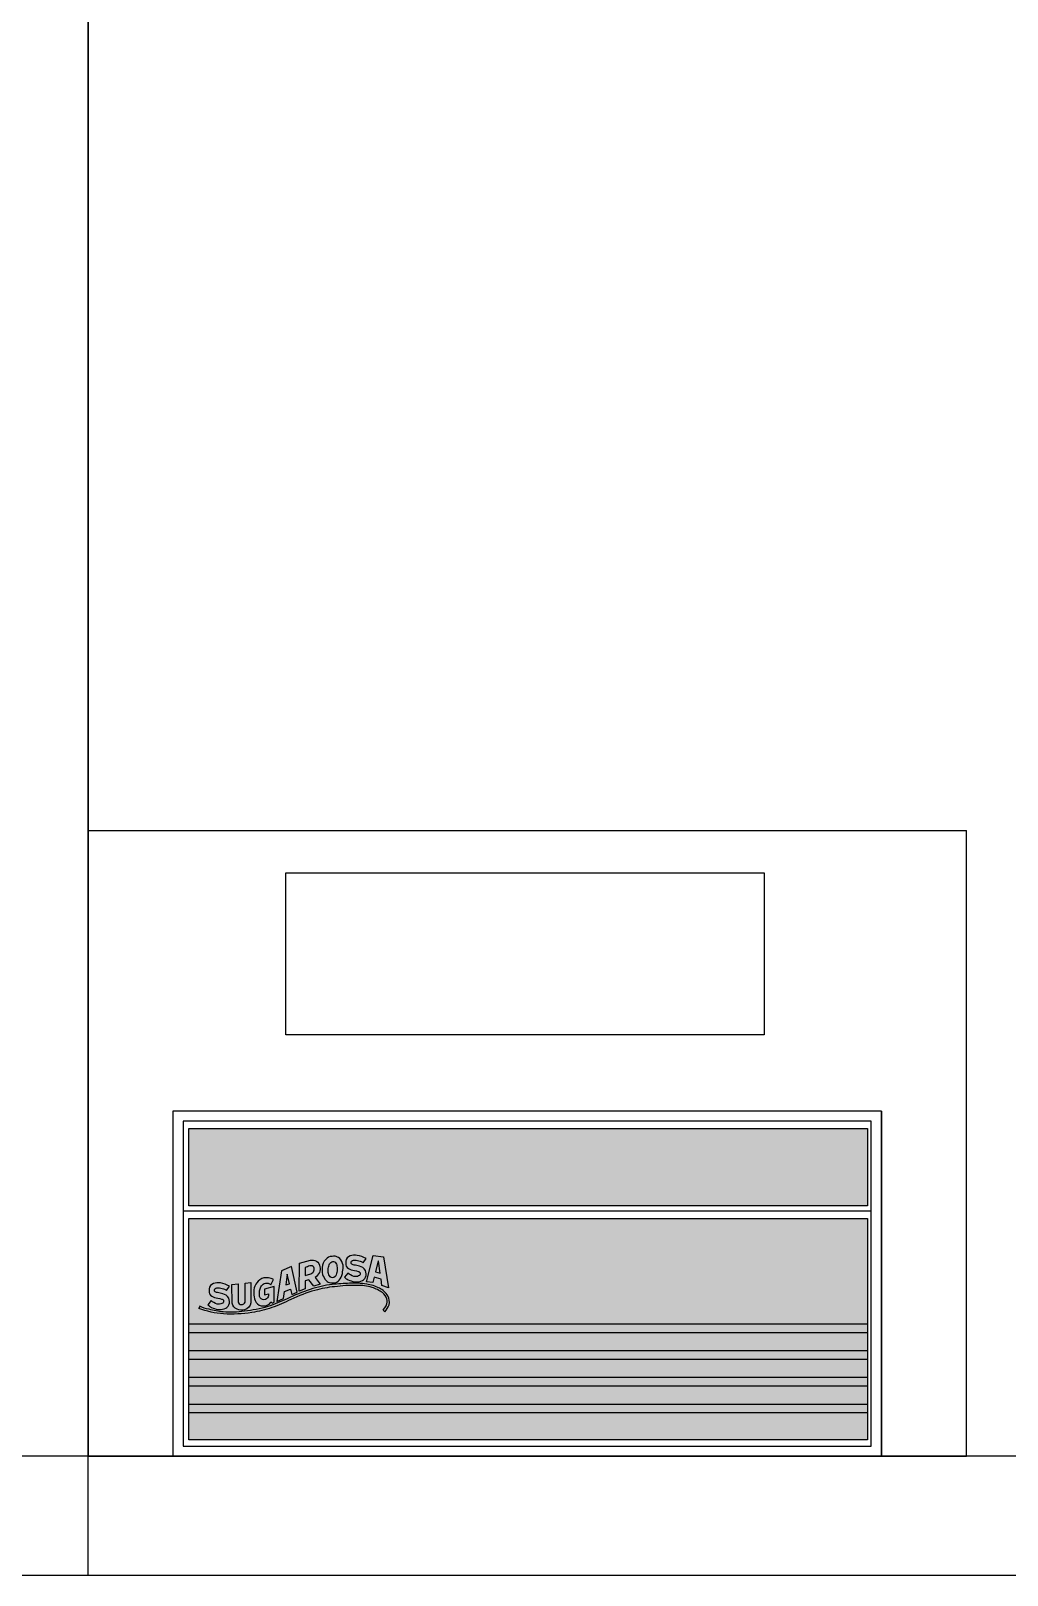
# Model space of a CAD drawing. Header units: millimetres. Extents: x 58411 to 366943, y -302717 to -95300.
# Drawn here: x 330867 to 336617, y -284015 to -274915 of the extents above; entities that cross this region are included whole.
import ezdxf

# ---------------------------------------------------------------- set-up
doc = ezdxf.new("R2010")
doc.units = ezdxf.units.MM
doc.header["$LTSCALE"] = 1000
for name, color, linetype in [('A-ABER', 7, 'Continuous'), ('a-Columnas', 12, 'Continuous'), ('A-Mur-Nuevo', 5, 'Continuous'), ('A-Muros Nuevos', 1, 'Continuous'), ('A-Murvis', 1, 'Continuous')]:
    doc.layers.add(name, color=color, linetype=linetype)
picture_1 = doc.add_image_def('image1.jpg', size_in_pixel=(697, 236))

msp = doc.modelspace()

# ---------------------------------------------------------------- hatches: boundary and pattern name
at = {"layer": 'A-ABER', "ltscale": 1000}
h = msp.add_hatch(color=253, dxfattribs=at)
h.set_gradient(color1=(186, 227, 225), tint=0.7900000214576721, name='SPHERICAL')
h.paths.add_polyline_path([(331797.5864822677, -283216.5297726291), (335794.4160775044, -283216.5297726291), (335794.4160775044, -281913.6941641863), (331797.5864822677, -281913.6941641863)])
h.paths.add_polyline_path([(335794.4160775044, -281382.9894046297), (331797.5864822677, -281382.9894046297), (331797.5864822677, -281838.0284306648), (335794.4160775044, -281838.0284306647)])
h = msp.add_hatch(color=253, dxfattribs=at)
h.set_gradient(color1=(186, 227, 225), tint=0.7900000214576721, name='SPHERICAL')
h.paths.add_polyline_path([(331797.5864822677, -283216.5297726291), (335794.4160775044, -283216.5297726291), (335794.4160775044, -281913.6941641863), (331797.5864822677, -281913.6941641863)])
h.paths.add_polyline_path([(335794.4160775044, -281382.9894046297), (331797.5864822677, -281382.9894046297), (331797.5864822677, -281838.0284306648), (335794.4160775044, -281838.0284306647)])
at = {"layer": 'a-Columnas', "ltscale": 500}
h = msp.add_hatch(color=256, dxfattribs=at)
h.set_gradient(color1=(204, 51, 0), color2=(204, 51, 0), one_color=1, tint=0.4000000059604645)
h.paths.add_polyline_path([(331797.5864822676, -282534.0521073811), (335794.4160775044, -282534.0521073811), (335794.4160775044, -282586.5503893233), (331797.5864822676, -282586.5503893233)])
h = msp.add_hatch(color=256, dxfattribs=at)
h.set_gradient(color1=(204, 51, 0), color2=(204, 51, 0), one_color=1, tint=0.4000000059604645)
h.paths.add_polyline_path([(331797.5864822676, -282691.5469532076), (335794.4160775044, -282691.5469532076), (335794.4160775044, -282744.0452351497), (331797.5864822676, -282744.0452351497)])
h = msp.add_hatch(color=256, dxfattribs=at)
h.set_gradient(color1=(204, 51, 0), color2=(204, 51, 0), one_color=1, tint=0.4000000059604645)
h.paths.add_polyline_path([(331797.5864822676, -282849.0417990341), (335794.4160775044, -282849.0417990341), (335794.4160775044, -282901.5400809762), (331797.5864822676, -282901.5400809762)])
h = msp.add_hatch(color=256, dxfattribs=at)
h.set_gradient(color1=(204, 51, 0), color2=(204, 51, 0), one_color=1, tint=0.4000000059604645)
h.paths.add_polyline_path([(331797.5864822676, -283006.5366448605), (335794.4160775044, -283006.5366448605), (335794.4160775044, -283059.0349268027), (331797.5864822676, -283059.0349268027)])
at = {"layer": 'A-Mur-Nuevo', "ltscale": 500}
h = msp.add_hatch(color=256, dxfattribs=at)
h.set_gradient(color1=(204, 51, 0), color2=(204, 51, 0), one_color=1, tint=0.4000000059604645)
h.paths.add_polyline_path([(332548.4316147314, -282164.1189169872, 0.2000951738387398), (332512.7991435486, -282159.3885603016), (332448.4767520139, -282176.7059228272), (332447.9199151509, -282341.7115520879), (332483.000841049, -282328.4058704808), (332482.4560119985, -282280.4299002127), (332503.8909748723, -282275.1430854141), (332533.6774730815, -282311.3163001454), (332570.7018329001, -282300.7425383412), (332540.3584978275, -282260.9520153574, 0.1350710594428944), (332566.2477485618, -282230.9003686979, 0.1148543181809063), (332569.6258107895, -282197.5390588416, 0.2139757585537897)])
h.paths.add_polyline_path([(332482.2573742871, -282201.2820956889), (332482.2573742871, -282248.9144606739), (332518.1273189005, -282237.8823538701, 0.2419369571968918), (332534.0694569258, -282221.0120987723, 0.006094039734749881), (332535.083678775, -282209.087582836, 0.295449620502136), (332524.3583929921, -282192.5797201028, 0.1291241623598102), (332509.5216213106, -282192.2770989052, -0.01459375706195397)], flags=16)
h = msp.add_hatch(color=256, dxfattribs=at)
h.set_gradient(color1=(204, 51, 0), color2=(204, 51, 0), one_color=1, tint=0.4000000059604645)
h.paths.add_polyline_path([(332603.4186443971, -282154.2043379229, 0.1693680229079324), (332582.4187846104, -282200.4250485037, 0.0773848063635974), (332585.2683270399, -282242.1655716833, 0.08814635266677859), (332605.3476282379, -282279.3627275139, 0.1165487479817337), (332632.6759847684, -282292.0617124516, 0.06644575356261626), (332659.4377353683, -282291.8620802942, 0.1504220080908402), (332688.8184102206, -282268.9173384415, 0.1208046845162852), (332702.8718247798, -282226.7760476481, 0.08495488983905655), (332705.5573008065, -282188.5180650416, 0.1335762549468935), (332685.7606920074, -282148.3797061595, 0.1383951500630846), (332658.0777997253, -282135.9278155941, 0.02086572219416033), (332637.9495087448, -282136.1721832145, 0.2066277860523435)])
h.paths.add_polyline_path([(332639.1915459291, -282168.2613503585, -0.2522036624443175), (332659.5321696901, -282171.16579994, -0.1767387204628875), (332669.4947871193, -282193.1571990856, -0.0837207301036997), (332669.0798052612, -282231.3308338004, -0.1531107749122445), (332658.2868170713, -282255.811685612, -0.5092481658029054), (332626.5399003356, -282253.1907030086, -0.1318974435841753), (332618.5124646744, -282230.4773071721, -0.008542010336838856), (332617.1529360758, -282214.1413151795, -0.09485482566009333), (332623.4173507858, -282186.5183060917, -0.1912682980483185)], flags=16)
h = msp.add_hatch(color=256, dxfattribs=at)
h.set_gradient(color1=(204, 51, 0), color2=(204, 51, 0), one_color=1, tint=0.4000000059604645)
h.paths.add_polyline_path([(332747.35181501, -282133.986756431, 0.3027137919883023), (332721.4153471151, -282164.2766396122, 0.1084396159257272), (332724.4915858526, -282194.3769383472, 0.2054928890297187), (332751.0573234761, -282214.6530888262, -0.0101879212996553), (332793.8890080955, -282224.9800192643, -0.8701478082646547), (332797.1547260436, -282251.9107939305, -0.1393719607253437), (332768.1711230921, -282254.3589980978, -0.08335055809726807), (332733.0641463462, -282234.3649781808), (332713.8776972385, -282259.6635285978, 0.04941607226026804), (332736.1847529332, -282274.8698141097, 0.05660259034609062), (332773.5243690761, -282286.043790457, 0.1341072142520733), (332810.6260669813, -282282.5138748476, 0.2197281804911424), (332837.9768109592, -282259.2555386389, 0.2032236867701951), (332837.160279711, -282219.2674988052, 0.224932575540734), (332801.6452408636, -282193.9689483882, 0.05865873030986608), (332770.2883650097, -282187.1657224329, -0.2207786641615899), (332753.4751888041, -282178.0552246812, -0.5228975120695551), (332767.7152332624, -282158.9131449119, -0.09224416390769907), (332798.7875850175, -282162.1416331808, -0.1413645484096335), (332824.9137356454, -282174.3829184304), (332840.8342632828, -282149.0843680134, 0.1129241975554986), (332788.9902276515, -282130.3144501802, 0.1380926578393379)])
h = msp.add_hatch(color=256, dxfattribs=at)
h.set_gradient(color1=(204, 51, 0), color2=(204, 51, 0), one_color=1, tint=0.4000000059604645)
h.paths.add_polyline_path([(332942.8070490626, -282138.2074561847), (332883.2250976651, -282131.7211297535), (332844.0641613158, -282286.0748630344), (332881.2291550057, -282291.0869522548), (332888.3082692635, -282259.5399153082), (332929.6027293106, -282270.4486889582), (332934.9120141235, -282307.8924103343), (332973.8468372581, -282321.4545729914)])
h = msp.add_hatch(color=256, dxfattribs=at)
h.set_gradient(color1=(204, 51, 0), color2=(204, 51, 0), one_color=1, tint=0.4000000059604645)
edge = h.paths.add_edge_path()
edge.add_arc((332224.8379766578, -282359.1512632051), 41.85013840019259, -30.634939656960626, 4.223381006275986, ccw=False)
edge.add_arc((332238.955564365, -282367.0021843721), 25.7061009369755, 174.6254149868787, 328.38727909766646, ccw=False)
edge.add_arc((332314.0103574655, -282355.4489105961), 101.0625318281104, 157.4271918397712, 185.191979039958, ccw=False)
edge.add_arc((332265.6846768268, -282342.0080501596), 51.64574871680566, 117.86328891996499, 150.6004817815798, ccw=False)
edge.add_arc((332256.0358609935, -282328.0125922165), 34.82021316048027, 61.59865623569988, 114.58829927552549, ccw=False)
edge.add_arc((332228.8896832766, -282362.0381138939), 78.04253809759778, 48.1302541794106, 55.940293330377585, ccw=False)
edge.add_line((332280.9783511856, -282303.9226389481), (332295.3720549392, -282272.4684111238))
edge.add_arc((332248.4232823907, -282364.231922667), 103.0763275177683, 62.90444790174782, 80.15079081432086)
edge.add_arc((332254.9903216505, -282332.2048590035), 70.40495628784552, 80.95797687701452, 102.9231411675521)
edge.add_arc((332255.1811665352, -282332.819099828), 71.04633689738006, 102.962367066078, 144.6800882837593)
edge.add_arc((332259.3708990196, -282340.3317505232), 78.89543140613529, 141.9865539154038, 174.3930617043258)
edge.add_arc((332314.1596268137, -282350.6386085432), 134.5184798918716, 172.3036132587119, 190.205453135469)
edge.add_arc((332241.7631705292, -282372.1020875562), 60.04057864598639, 182.2625197825885, 227.3464108535328)
edge.add_arc((332237.9032974635, -282367.6814722338), 60.95629580438198, 232.8385211868564, 280.5099442614905)
edge.add_arc((332236.8244104984, -282375.5357726651), 53.48871040939625, 283.1818447171231, 324.9325820639917)
edge.add_arc((332282.0974317766, -282404.5701485195), 2.260800849633237, 228.6448988027101, 330.3557573090815)
edge.add_arc((332401.9066189617, -282341.5989342627), 134.1444509497082, 208.5394895243123, 211.4429375411254)
edge.add_line((332287.4599241314, -282411.5752714277), (332300.3713753726, -282406.2166683763))
edge.add_line((332300.3713753726, -282406.2166683763), (332300.3713753726, -282314.5026144685))
edge.add_line((332300.3713753726, -282314.5026144685), (332243.4881289478, -282330.1824644757))
edge.add_line((332243.4881289478, -282330.1824644757), (332243.4881289478, -282363.0215577635))
edge.add_line((332243.4881289478, -282363.0215577635), (332266.5744713198, -282356.0692026203))
h = msp.add_hatch(color=256, dxfattribs=at)
h.set_gradient(color1=(204, 51, 0), color2=(204, 51, 0), one_color=1, tint=0.4000000059604645)
h.paths.add_polyline_path([(332315.1159514768, -282402.1006763503), (332354.8021787417, -282385.0996845219), (332360.6896702533, -282343.4693727277), (332395.7966469988, -282329.5198443609), (332404.0826481714, -282361.3421357127), (332435.4826707411, -282346.3028272968), (332401.2842172985, -282195.7386676334), (332343.4995708496, -282221.8939176401)])
h.paths.add_polyline_path([(332389.0812269934, -282297.2620640511), (332368.0299035521, -282304.55670241), (332376.0559858512, -282238.3451139802)], flags=16)
h = msp.add_hatch(color=256, dxfattribs=at)
h.set_gradient(color1=(0, 0, 255), color2=(0, 0, 204), one_color=1, tint=0.4000000059604645)
h.paths.add_polyline_path([(332002.1823858651, -282475.1815141805, 0.05119592298889383), (332167.9707927888, -282467.9622336559, 0.0341363885104979), (332285.8535230507, -282437.9647917538, 0.04194026179047752), (332398.5651601022, -282389.665576039, -0.03632436345323957), (332539.7058019866, -282336.4802641146, -0.04257669114453496), (332656.0030939567, -282314.9630904979, -0.03683354042811855), (332787.1448914534, -282307.4266460357, -0.0903437685946474), (332876.7921665374, -282319.6307811954, -0.07412303505830851), (332934.8471378735, -282348.1245570824, -0.1805144337072973), (332962.4386013208, -282386.2330927908, -0.178053907584325), (332959.9995907336, -282426.7939843719), (332941.4015244367, -282453.2903277337), (332951.9736909906, -282463.1374813674, 0.09438362969427119), (332976.4822468127, -282421.5874190563, 0.191429138330148), (332969.0284481011, -282369.4116376975, 0.1619697671540562), (332919.2713295729, -282323.2396282169, 0.06720045252451223), (332844.763870795, -282299.4311798179, 0.04826903821768623), (332743.7342071, -282294.8502167337, 0.01476293644775783), (332641.85565212, -282301.8152637227, 0.0498848058765437), (332512.1989564472, -282330.8688818014, 0.02705770078178144), (332375.8447507264, -282385.9431634389, -0.03264154362644987), (332262.2972478129, -282432.1145118859, -0.04060595216463691), (332124.7725856593, -282459.7582774299, -0.05775746717316268), (331999.3815127255, -282463.1555936889, -0.0569007363586997), (331916.0238891114, -282447.6210388744, -0.06350673909022612), (331860.9228869886, -282430.2035958565), (331856.1348226459, -282442.4759496868, 0.07472412983475264)])
h = msp.add_hatch(color=256, dxfattribs=at)
h.set_gradient(color1=(204, 51, 0), color2=(204, 51, 0), one_color=1, tint=0.4000000059604645)
edge = h.paths.add_edge_path()
edge.add_line((332019.9173143196, -282337.2350323178), (332035.8378419573, -282311.9364819009))
edge.add_arc((331968.8914763938, -282415.8640992723), 123.6234828609472, 57.21184837372745, 82.98299463448551)
edge.add_arc((331969.6960852194, -282368.9465208496), 77.11696751501037, 79.31536791587577, 110.7649701193967)
edge.add_arc((331952.1101501349, -282331.4409391424), 35.95077802078936, 105.7438088397576, 173.1109599282243)
edge.add_arc((331986.5351762776, -282335.1702447356), 70.57587522533623, 173.4574482273713, 198.2132442388317)
edge.add_arc((331956.4040854677, -282336.4123610556), 42.37455694951065, 209.4230686723612, 259.2204847753142)
edge.add_arc((331714.0919208112, -283433.6003962738), 1081.270856984856, 75.2770123077068, 77.4806228051221, ccw=False)
edge.add_arc((331988.6464705737, -282401.5253714477), 13.69544990908006, -75.14205397519709, 88.9703019239339, ccw=False)
edge.add_arc((331973.3603126237, -282365.007226111), 53.18827285132688, 258.9596024359523, 290.69686277114397, ccw=False)
edge.add_arc((332005.1742494046, -282302.6464833552), 122.0205561983173, 230.8085082873865, 249.8669954448036, ccw=False)
edge.add_line((331928.0677250207, -282397.2170920684), (331908.8812759127, -282422.5156424853))
edge.add_arc((331996.7768021452, -282317.5411257727), 136.9133765953539, 230.060445224811, 241.3765696079735)
edge.add_arc((331999.0527812097, -282278.9172104872), 172.6977759647223, 246.8607866596659, 259.3489009067162)
edge.add_arc((331980.6167450586, -282379.2106009861), 70.72609507471455, 259.0097735582617, 290.7112631008866)
edge.add_arc((331994.1200223942, -282404.1204133784), 42.8213604890236, 285.5918187620486, 335.1620689926867)
edge.add_arc((331985.4116038437, -282403.0766215068), 51.23445640563933, 338.1949390474901, 384.1446251810975)
edge.add_arc((331987.7110295865, -282406.9461981119), 50.91574738540542, 29.18304458031017, 79.8898703777612)
edge.add_arc((331952.0752066632, -282486.6007399934), 137.2208865778624, 71.04465685568849, 84.47286021263058)
edge.add_arc((331966.6988296344, -282327.3520875645), 22.70937019702772, 216.648285479718, 266.4481498726874, ccw=False)
edge.add_arc((331962.2483803954, -282336.2830164996), 14.52537760187057, 88.14404438575968, 198.5638686977316, ccw=False)
edge.add_arc((331969.5795958641, -282406.875185075), 85.38600533299439, 73.52754929037383, 94.60869640936409, ccw=False)
edge.add_arc((331985.6384244169, -282376.394567088), 52.04336130946191, 48.80222936325151, 80.98733305201489, ccw=False)
h = msp.add_hatch(color=256, dxfattribs=at)
h.set_gradient(color1=(204, 51, 0), color2=(204, 51, 0), one_color=1, tint=0.4000000059604645)
edge = h.paths.add_edge_path()
edge.add_line((332051.0427853807, -282301.650534141), (332087.1582148517, -282298.4885458557))
edge.add_line((332087.1582148517, -282298.4885458557), (332087.6853374671, -282403.6254165306))
edge.add_arc((332108.2521160092, -282399.5127692362), 20.97394210370445, 191.3080348376169, 342.74703163375)
edge.add_line((332128.2823267793, -282405.7334527898), (332128.2823267793, -282294.535961344))
edge.add_line((332128.2823267793, -282294.535961344), (332162.2888587448, -282289.7930450195))
edge.add_line((332162.2888587448, -282289.7930450195), (332162.2888587448, -282409.7516118379))
edge.add_arc((332115.345501465, -282405.3010519987), 47.15385748359503, 282.9517821578408, 354.5841457112125, ccw=False)
edge.add_arc((332109.0400567497, -282365.3153750797), 87.58082106753625, 251.2138442280233, 281.1085691049941, ccw=False)
edge.add_arc((332101.336537421, -282401.4452895551), 51.07971627664433, 192.6714179134369, 246.3375254887982, ccw=False)
edge.add_line((332051.5009139548, -282412.6501121167), (332051.0427853807, -282301.650534141))

# ---------------------------------------------------------------- linework, layer by layer
at = {"ltscale": 500}
for points in [[(331797.5864822676, -281382.9894046297), (335794.4160775044, -281382.9894046297), (335794.4160775044, -281838.0284306648), (331797.5864822676, -281838.0284306648)], [(331797.5864822676, -281913.6941641863), (335794.4160775044, -281913.6941641863), (335794.4160775044, -283216.5297726291), (331797.5864822676, -283216.5297726291)]]:
    msp.add_lwpolyline(points, close=True, dxfattribs=at)
for points in [[(332941.4015244367, -282453.2903277338), (332951.9736909906, -282463.1374813674, 0.09438362969427119), (332976.4822468127, -282421.5874190563, 0.1914291383301479), (332969.0284481011, -282369.4116376975, 0.1619697671540562), (332919.2713295729, -282323.2396282169, 0.06720045252451223), (332844.763870795, -282299.4311798179, 0.04826903821768623), (332743.7342071, -282294.8502167337, 0.01476293644775783), (332641.85565212, -282301.8152637227, 0.0498848058765437), (332512.1989564472, -282330.8688818014, 0.02705770078178144), (332375.8447507264, -282385.9431634389, -0.03264154362644987), (332262.2972478129, -282432.1145118859, -0.04060595216463691), (332124.7725856593, -282459.7582774299, -0.05775746717316266), (331999.3815127255, -282463.1555936889, -0.0569007363586997), (331916.0238891114, -282447.6210388744, -0.06350673909022612), (331860.9228869886, -282430.2035958565), (331856.1348226459, -282442.4759496868)], [(332941.4015244367, -282453.2903277338), (332959.9995907336, -282426.7939843719, 0.1780539075838164), (332962.4386013208, -282386.2330927909, 0.1676622435450371), (332937.5948443606, -282350.0527388963, 0.0779715711132071), (332876.7921665362, -282319.630781195, 0.09034376859341116), (332787.1448914537, -282307.4266460357, 0.03683354042814305), (332656.0030939567, -282314.9630904979, 0.04257669114433952), (332539.7058019871, -282336.4802641144, 0.03632436345348911), (332398.5651601015, -282389.6655760393, -0.04194026179084495), (332285.8535230493, -282437.9647917544, -0.03413638851007035), (332167.9707927885, -282467.9622336559, -0.05119592298883956), (332002.1823858654, -282475.1815141805, -0.07472412983479568), (331856.1348226459, -282442.4759496868, 89.5933850216572)]]:
    msp.add_lwpolyline(points, format="xyb", dxfattribs=at)
at = {"layer": 'a-Columnas', "ltscale": 500}
msp.add_line((314765.4824481194, -284014.5951429044), (357648.8917460926, -284014.5951429046), dxfattribs=at)
for points in [[(331797.5864822676, -281382.9894046297), (335794.4160775044, -281382.9894046297), (335794.4160775044, -281838.0284306648), (331797.5864822676, -281838.0284306648)], [(331797.5864822676, -281382.9894046297), (335794.4160775044, -281382.9894046297), (335794.4160775044, -281838.0284306648), (331797.5864822676, -281838.0284306648)], [(331797.5864822676, -281913.6941641863), (335794.4160775044, -281913.6941641863), (335794.4160775044, -283216.5297726291), (331797.5864822676, -283216.5297726291)], [(331797.5864822676, -281913.6941641863), (335794.4160775044, -281913.6941641863), (335794.4160775044, -283216.5297726291), (331797.5864822676, -283216.5297726291)], [(331797.5864822676, -282534.0521073811), (335794.4160775044, -282534.0521073811), (335794.4160775044, -282586.5503893233), (331797.5864822676, -282586.5503893233)], [(331797.5864822676, -282691.5469532076), (335794.4160775044, -282691.5469532076), (335794.4160775044, -282744.0452351497), (331797.5864822676, -282744.0452351497)], [(331797.5864822676, -282849.0417990341), (335794.4160775044, -282849.0417990341), (335794.4160775044, -282901.5400809762), (331797.5864822676, -282901.5400809762)], [(331797.5864822676, -283006.5366448605), (335794.4160775044, -283006.5366448605), (335794.4160775044, -283059.0349268027), (331797.5864822676, -283059.0349268027)]]:
    msp.add_lwpolyline(points, close=True, dxfattribs=at)
at = {"layer": 'A-Mur-Nuevo', "color": 0, "ltscale": 500}
for points in [[(332582.2873367132, -282202.0590746225, 0.07435335581553099), (332585.2683270399, -282242.1655716833, 0.08814635266677859), (332605.3476282379, -282279.3627275139, 0.1165487479817337), (332632.6759847684, -282292.0617124516, 0.06644575356261624), (332659.4377353683, -282291.8620802942, 0.1504220080908402), (332688.8184102206, -282268.9173384415, 0.1208046845162852), (332702.8718247798, -282226.7760476481, 0.08495488983905657), (332705.5573008065, -282188.5180650416, 0.1335762549468935), (332685.7606920074, -282148.3797061595, 0.1383951500630846), (332658.0777997253, -282135.9278155941, 0.01832435965785432), (332640.3984328439, -282136.0526187443, 0.8186948287990656)], [(332640.3984328439, -282136.0526187443, 0.2196684449086226), (332603.4186443971, -282154.2043379229, 0.1748420642440748), (332582.2873367132, -282202.0590746225, -0.9262600389808355)], [(332617.1529360758, -282214.1413151795, -0.09485482566009334), (332623.4173507858, -282186.5183060917, -0.1912682980483185), (332639.1915459291, -282168.2613503585, -0.2522036624443175), (332659.5321696901, -282171.16579994, -0.1767387204628875), (332669.4947871193, -282193.1571990856, -0.0837207301036997), (332669.0798052612, -282231.3308338004, -0.1531107749122445), (332658.2868170713, -282255.811685612, -0.4499267525335344), (332628.8137431198, -282256.2266825275, -0.1527299453788235), (332618.5124646744, -282230.4773071721, -0.008542010336838856), (332617.1529360758, -282214.1413151795, 0.1431898527875635)]]:
    msp.add_lwpolyline(points, format="xyb", dxfattribs=at)
for points in [[(332883.2250976651, -282131.7211297535), (332942.8070490626, -282138.2074561847), (332973.8468372582, -282321.4545729914), (332934.9120141235, -282307.8924103343), (332929.6027293105, -282270.4486889582), (332888.3082692635, -282259.5399153082), (332881.2291550057, -282291.0869522548), (332844.0641613158, -282286.0748630344), (332883.2250976651, -282131.7211297535)], [(332911.9579612105, -282163.2951368723), (332896.680563868, -282227.6720126357), (332923.3165377202, -282234.9997026763), (332913.7862015401, -282164.1649249281), (332911.9579612105, -282163.2951368723)]]:
    msp.add_lwpolyline(points, dxfattribs=at)
at = {"layer": 'A-Muros Nuevos', "color": 0, "ltscale": 500}
for points in [[(332447.9199151509, -282341.7115520879), (332448.4767520139, -282176.7059228273), (332512.7991435486, -282159.3885603016, -0.2000951738387398), (332548.4316147314, -282164.1189169872, -0.2139757585407383), (332569.6258107892, -282197.5390588393, -0.1148543181891122), (332566.2477485619, -282230.9003686979, -0.1350710594430286), (332540.3584978275, -282260.9520153574), (332570.7018329001, -282300.7425383412), (332533.6774730815, -282311.3163001454), (332503.8909748723, -282275.1430854141), (332482.4560119985, -282280.4299002127), (332483.000841049, -282328.4058704808), (332447.9199151509, -282341.7115520879)], [(332824.9137356454, -282174.3829184304), (332840.8342632828, -282149.0843680134, 0.1129241975554986), (332788.9902276515, -282130.3144501802, 0.1380926578393379), (332747.35181501, -282133.986756431, 0.3027137919883022), (332721.4153471151, -282164.2766396122, 0.1084396159257271), (332724.4915858526, -282194.3769383472, 0.2207674607996175), (332753.4751888041, -282215.1870703887, -0.009615360966347283), (332793.8890080955, -282224.9800192643, -0.8701478082646547), (332797.1547260436, -282251.9107939305, -0.1393719607253437), (332768.1711230921, -282254.3589980978, -0.08335055809726806), (332733.0641463462, -282234.3649781808), (332713.8776972385, -282259.6635285978, 0.04941607226026802), (332736.1847529332, -282274.8698141097, 0.05454367075755411), (332772.1298342852, -282285.7874456103, 0.1392128528850016), (332810.6260669813, -282282.5138748476, 0.2197281804911423), (332837.9768109592, -282259.2555386389, 0.2032236867701951), (332837.160279711, -282219.2674988052, 0.224932575540734), (332801.6452408636, -282193.9689483882, 0.05865873030986608), (332770.2883650097, -282187.1657224329, -0.2207786641615899), (332753.4751888041, -282178.0552246812, -0.5228975120695554), (332767.7152332624, -282158.9131449119, -0.09224416390769906), (332798.7875850175, -282162.1416331808, -0.1413645484096335), (332824.9137356454, -282174.3829184304, 0.02182729587742038)], [(332482.2573742871, -282201.2820956889), (332482.2573742871, -282248.9144606739), (332516.1599063852, -282238.4874483366, 0.2635065303723653), (332534.0694569258, -282221.0120987723, 0.004672954183042503), (332534.8731662726, -282211.870400233, 0.3378795866943998), (332524.3583929921, -282192.5797201028, 0.1291241623598102), (332509.5216213106, -282192.2770989052, -0.01459375706195397), (332482.2573742871, -282201.2820956889, 0.6126136637065636)], [(332019.9173143196, -282337.2350323178), (332035.8378419573, -282311.9364819009, 0.1129241975554986), (331983.9938063258, -282293.1665640677, 0.1380926578393379), (331942.3553936847, -282296.8388703185, 0.3027137919883022), (331916.4189257894, -282327.1287534997, 0.1084396159257271), (331919.4951645269, -282357.2290522347, 0.2207674607996175), (331948.4787674786, -282378.0391842761, -0.009615360966347283), (331988.89258677, -282387.8321331518, -0.8701478082646547), (331992.1583047179, -282414.762907818, -0.1393719607253437), (331963.1747017663, -282417.2111119852, -0.08335055809726806), (331928.0677250207, -282397.2170920684), (331908.8812759127, -282422.5156424853, 0.04941607226026802), (331931.188331608, -282437.7219279972, 0.05454367075755411), (331967.1334129595, -282448.6395594978, 0.1392128528850016), (332005.6296456561, -282445.3659887351, 0.2197281804911423), (332032.9803896334, -282422.1076525263, 0.2032236867701951), (332032.1638583855, -282382.1196126927, 0.224932575540734), (331996.6488195381, -282356.8210622757, 0.05865873030986608), (331965.2919436842, -282350.0178363204, -0.2207786641615899), (331948.4787674786, -282340.9073385686, -0.5228975120695554), (331962.7188119369, -282321.7652587994, -0.09224416390769906), (331993.791163692, -282324.9937470683, -0.1413645484096335), (332019.9173143196, -282337.2350323178, 0.02182729587742038)], [(332051.0427853807, -282301.650534141), (332087.1582148517, -282298.4885458557), (332087.6853374671, -282403.6254165306, 0.7773511267993511), (332128.2823267793, -282405.7334527898), (332128.2823267793, -282294.535961344), (332162.2888587448, -282289.7930450195), (332162.2888587448, -282409.7516118379, -0.3231471508717386), (332125.9141419332, -282451.2552695879, -0.1311852148158963), (332080.8357963017, -282448.230511885, -0.2385384447960409), (332051.5009139548, -282412.6501121167), (332051.0427853807, -282301.650534141)]]:
    msp.add_lwpolyline(points, format="xyb", dxfattribs=at)
msp.add_lwpolyline([(332266.5744713198, -282356.0692026203, -0.1532819436343959), (332260.847151815, -282380.4766796985, -0.7937408185390421), (332213.3624774532, -282364.5943787923, -0.1217429096600135), (332220.6899740747, -282316.6553366012, -0.1438224738124711), (332241.5473408166, -282296.349837636, -0.2354210476010853), (332272.5979156913, -282297.3834298262, -0.03409092199238618), (332280.9783511856, -282303.9226389481), (332295.3720549392, -282272.4684111238, 0.07539373310467638), (332266.0550825498, -282262.6748012146, 0.09613564170946413), (332239.2446901333, -282263.5831936345, 0.1840653528246151), (332197.2118513805, -282291.7442841006, 0.1423500465667787), (332180.8529368266, -282332.623397273, 0.0782707640890525), (332181.7693974969, -282374.4723789933, 0.1992929218937669), (332201.0818268748, -282416.259752379, 0.2110585554364946), (332249.0221023192, -282427.6151203521, 0.1842142975771795), (332280.6036667321, -282406.267171346, 0.4754278202808669), (332284.0623237686, -282405.6883702959, 0.01266935968746557), (332287.4599241314, -282411.5752714277), (332300.3713753726, -282406.2166683763), (332300.3713753726, -282314.5026144685), (332243.4881289478, -282330.1824644757), (332243.4881289478, -282363.0215577635)], format="xyb", close=True, dxfattribs=at)
for points in [[(332315.1159514769, -282402.1006763503), (332354.8021787417, -282385.0996845219), (332360.6896702533, -282343.4693727277), (332395.7966469987, -282329.5198443609), (332404.0826481713, -282361.3421357127), (332435.4826707412, -282346.3028272968), (332401.2842172985, -282195.7386676334), (332343.4995708496, -282221.8939176401), (332315.1159514769, -282402.1006763503)], [(332368.029903552, -282304.5567024099), (332389.0812269934, -282297.2620640511), (332376.7325147605, -282241.4052507974), (332375.6440777928, -282241.7431711911), (332368.029903552, -282304.5567024099)]]:
    msp.add_lwpolyline(points, dxfattribs=at)
at = {"layer": 'A-Murvis'}
msp.add_line((331203.3038708416, -283314.5951429043), (336377.0262211957, -283314.5951429043), dxfattribs=at)
for points in [[(331203.3038708416, -273764.5951429043), (331203.3038708416, -273764.5951429043), (331203.3038708416, -283314.5951429043)], [(331203.3038708416, -284014.5951429045), (331203.3038708416, -273764.5951429043)], [(331203.3038708416, -279625.980399675), (336377.0262211957, -279625.980399675)], [(336377.0262211957, -283314.5951429043), (336377.0262211957, -279625.980399675)], [(335877.0262211957, -281279.9501087535), (335877.0262211957, -283314.5951429043)], [(335877.0262211957, -281279.9501087535), (335877.0262211957, -283314.5951429043)], [(335877.0262211957, -281279.9501087535), (335877.0262211957, -283314.5951429043)], [(335817.0262211957, -281869.0350084043), (335817.0262211957, -281869.0350084043), (331763.3038708416, -281869.0350084043)], [(335817.0262211957, -281869.0350084043), (335817.0262211957, -281869.0350084043), (331763.3038708416, -281869.0350084043)], [(335817.0262211957, -281869.0350084043), (335817.0262211957, -281869.0350084043), (331763.3038708416, -281869.0350084043)], [(341182.0531441381, -283314.5951429043), (320676.3395055714, -283314.5951429044)]]:
    msp.add_lwpolyline(points, dxfattribs=at)
for points in [[(335877.0262211957, -281279.9501087535), (331703.3038708416, -281279.9501087535), (331703.3038708416, -283314.5951429043), (335877.0262211957, -283314.5951429043)], [(335877.0262211957, -281279.9501087535), (331703.3038708416, -281279.9501087535), (331703.3038708416, -283314.5951429043), (335877.0262211957, -283314.5951429043)], [(335877.0262211957, -281279.9501087535), (331703.3038708416, -281279.9501087535), (331703.3038708416, -283314.5951429043), (335877.0262211957, -283314.5951429043)], [(335817.0262211957, -281339.9501087535), (331763.3038708416, -281339.9501087535), (331763.3038708416, -283254.5951429043), (335817.0262211957, -283254.5951429043)], [(335817.0262211957, -281339.9501087535), (331763.3038708416, -281339.9501087535), (331763.3038708416, -283254.5951429043), (335817.0262211957, -283254.5951429043)], [(335817.0262211957, -281339.9501087535), (331763.3038708416, -281339.9501087535), (331763.3038708416, -283254.5951429043), (335817.0262211957, -283254.5951429043)]]:
    msp.add_lwpolyline(points, close=True, dxfattribs=at)

# ---------------------------------------------------------------- pictures from other files: only their frames are drawn
at = {"ltscale": 500}
image = msp.add_image(picture_1, insert=(332367.8269186488, -280829.8476249217), size_in_units=(2817.7613473024685, 954.0770128599465), dxfattribs=at)
image.dxf.flags = 7

doc.saveas('drawing.dxf')
